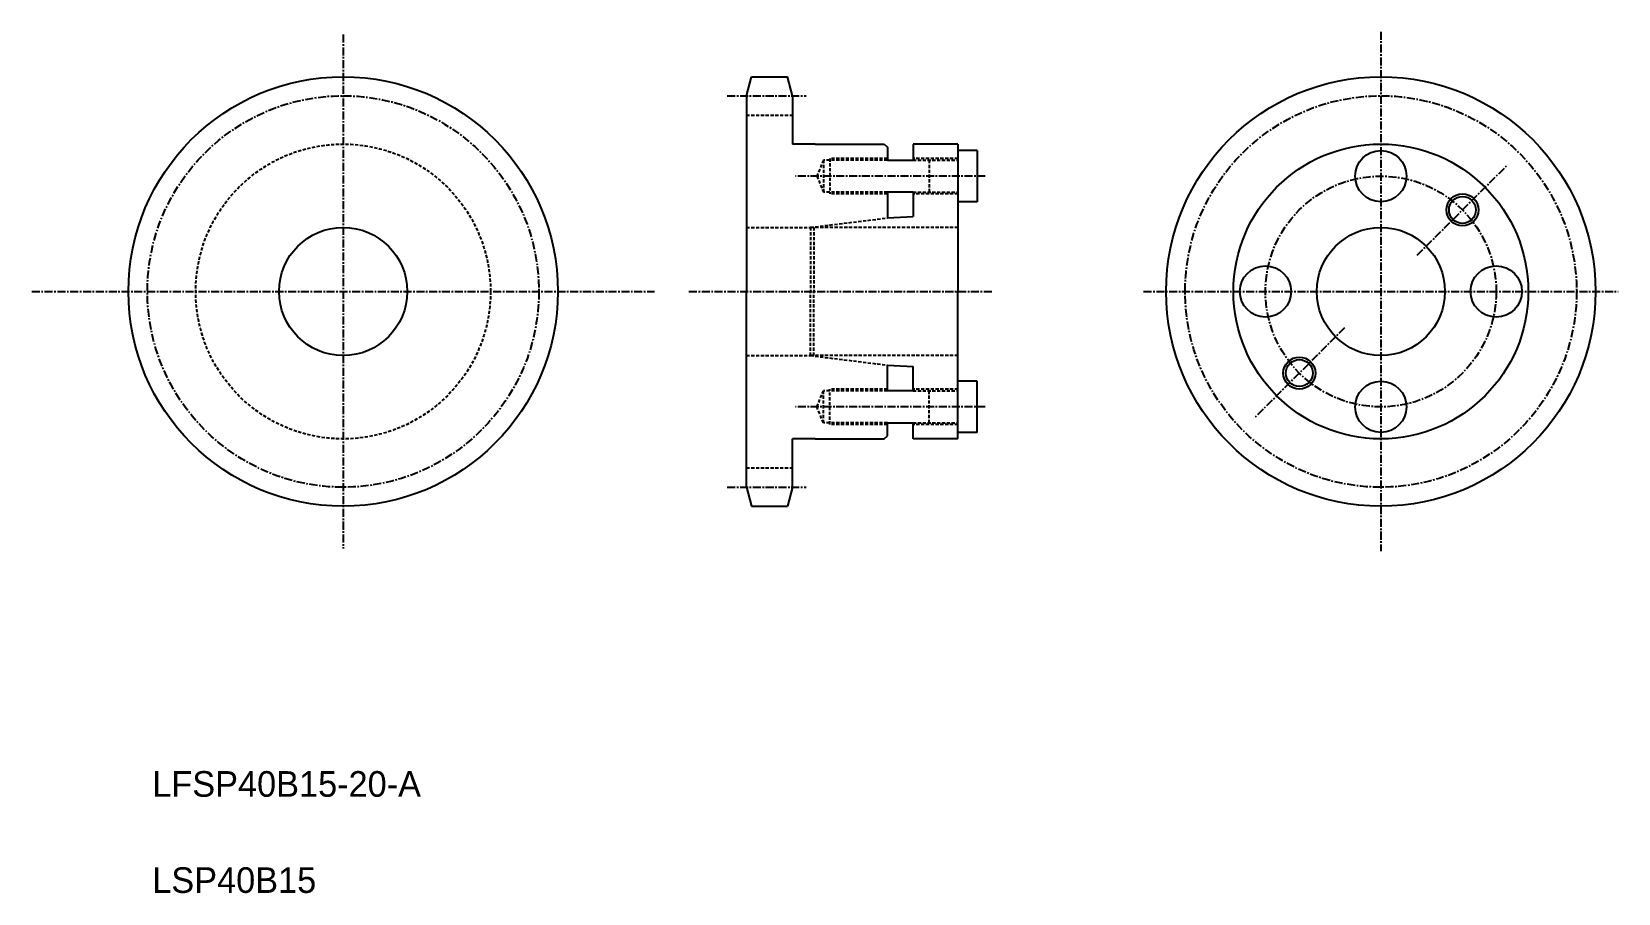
# Model space of a CAD drawing. Extents: x -393 to -146, y -15 to 120.
import ezdxf

# ---------------------------------------------------------------- set-up
doc = ezdxf.new("R2010")
doc.units = 0
doc.linetypes.add('CENTER', pattern=[2, 1.25, -0.25, 0.25, -0.25])
doc.linetypes.add('DASHED', pattern=[0.75, 0.5, -0.25])
doc.layers.get('0').update_dxf_attribs({"linetype": 'CONTINUOUS'})
doc.layers.add('CENTER', color=1, linetype='CENTER')

msp = doc.modelspace()

# ---------------------------------------------------------------- linework, layer by layer
at = {"color": 7, "linetype": 'CONTINUOUS'}
for p, q in [((-281.69, 109.55), (-280.9, 112.51)), ((-280.9, 112.51), (-275.28, 112.51)), ((-274.49, 109.55), (-275.28, 112.51)), ((-281.69, 109.55), (-281.69, 79.01)), ((-274.49, 109.55), (-274.49, 102.01)), ((-270.99, 102.01), (-274.49, 102.01)), ((-270.99, 102.01), (-260.19, 102.01)), ((-260.19, 102.01), (-259.69, 101.51)), ((-259.69, 101.51), (-259.69, 99.51)), ((-255.69, 102.01), (-255.69, 99.51)), ((-248.69, 102.01), (-255.69, 102.01)), ((-248.69, 102.01), (-248.69, 79.01)), ((-259.69, 99.51), (-255.69, 99.51)), ((-245.69, 101.01), (-248.69, 101.01)), ((-245.69, 101.01), (-245.69, 93.01)), ((-259.69, 94.51), (-259.69, 90.49)), ((-255.69, 94.51), (-259.69, 94.51)), ((-255.69, 94.51), (-255.69, 90.71)), ((-245.69, 93.01), (-248.69, 93.01)), ((-259.69, 90.49), (-255.69, 90.71)), ((-281.69, 48.47), (-281.69, 79.01)), ((-248.69, 56.01), (-248.69, 79.01)), ((-259.69, 63.51), (-259.69, 67.52)), ((-259.69, 67.52), (-255.69, 67.31)), ((-255.69, 63.51), (-255.69, 67.31)), ((-245.69, 65.01), (-248.69, 65.01)), ((-245.69, 57.01), (-245.69, 65.01)), ((-255.69, 63.51), (-259.69, 63.51)), ((-259.69, 58.51), (-255.69, 58.51)), ((-259.69, 56.51), (-259.69, 58.51)), ((-255.69, 56.01), (-255.69, 58.51)), ((-245.69, 57.01), (-248.69, 57.01)), ((-274.49, 48.47), (-274.49, 56.01)), ((-270.99, 56.01), (-274.49, 56.01)), ((-270.99, 56.01), (-260.19, 56.01)), ((-260.19, 56.01), (-259.69, 56.51)), ((-248.69, 56.01), (-255.69, 56.01)), ((-281.69, 48.47), (-280.9, 45.51)), ((-274.49, 48.47), (-275.28, 45.51)), ((-280.9, 45.51), (-275.28, 45.51))]:
    msp.add_line(p, q, dxfattribs=at)
at = {"color": 3, "linetype": 'DASHED'}
for p, q in [((-281.69, 106.51), (-274.49, 106.51)), ((-269.69, 99.51), (-270.69, 97.01)), ((-259.69, 99.51), (-269.69, 99.51)), ((-269.69, 99.51), (-269.69, 94.51)), ((-259.69, 99.76), (-268.69, 99.76)), ((-268.69, 99.76), (-268.69, 94.26)), ((-248.69, 99.76), (-255.69, 99.76)), ((-255.69, 99.51), (-248.69, 99.51)), ((-253.19, 99.51), (-253.19, 94.51)), ((-270.69, 97.01), (-269.69, 94.51)), ((-259.69, 94.51), (-269.69, 94.51)), ((-259.69, 94.26), (-268.69, 94.26)), ((-255.69, 94.51), (-248.69, 94.51)), ((-248.69, 94.26), (-255.69, 94.26)), ((-271.69, 89.01), (-259.69, 90.49)), ((-281.69, 89.01), (-271.69, 89.01)), ((-248.69, 89.01), (-271.69, 89.01)), ((-271.69, 89.01), (-271.69, 79.01)), ((-271.19, 89.01), (-271.19, 79.01)), ((-271.69, 69.01), (-271.69, 79.01)), ((-271.19, 69.01), (-271.19, 79.01)), ((-281.69, 69.01), (-271.69, 69.01)), ((-271.69, 69.01), (-259.69, 67.52)), ((-248.69, 69.01), (-271.69, 69.01)), ((-270.69, 61.01), (-269.69, 63.51)), ((-269.69, 58.51), (-269.69, 63.51)), ((-259.69, 63.51), (-269.69, 63.51)), ((-268.69, 58.26), (-268.69, 63.76)), ((-259.69, 63.76), (-268.69, 63.76)), ((-248.69, 63.76), (-255.69, 63.76)), ((-255.69, 63.51), (-248.69, 63.51)), ((-253.19, 58.51), (-253.19, 63.51)), ((-269.69, 58.51), (-270.69, 61.01)), ((-259.69, 58.51), (-269.69, 58.51)), ((-259.69, 58.26), (-268.69, 58.26)), ((-255.69, 58.51), (-248.69, 58.51)), ((-248.69, 58.26), (-255.69, 58.26)), ((-281.69, 51.51), (-274.49, 51.51))]:
    msp.add_line(p, q, dxfattribs=at)
at = {"color": 7, "linetype": 'CONTINUOUS'}
for centre, radius in [((-344.61, 79.01), 33.5), ((-182.71, 79.01), 33.5), ((-182.71, 79.01), 23), ((-182.71, 79.01), 23), ((-182.71, 97.01), 4), ((-169.98, 91.74), 2.1), ((-344.61, 79.01), 10), ((-182.71, 79.01), 10), ((-200.71, 79.01), 4), ((-164.71, 79.01), 4), ((-195.43, 66.28), 2.1), ((-182.71, 61.01), 4)]:
    msp.add_circle(centre, radius, dxfattribs=at)
at = {"color": 3, "linetype": 'DASHED'}
msp.add_circle((-344.61, 79.01), 23, dxfattribs=at)
at = {"color": 3, "linetype": 'CONTINUOUS'}
for centre in [(-169.98, 91.74), (-195.43, 66.28)]:
    msp.add_circle(centre, 2.5, dxfattribs=at)
at = {"layer": 'CENTER', "color": 1, "linetype": 'CENTER'}
for p, q in [((-344.61, 119.1), (-344.61, 38.91)), ((-182.71, 119.54), (-182.71, 38.48)), ((-284.69, 109.55), (-272.39, 109.55)), ((-244.42, 97.01), (-274.04, 97.01)), ((-177.05, 84.66), (-162.91, 98.81)), ((-393.19, 79.01), (-296.03, 79.01)), ((-290.66, 79.01), (-243.22, 79.01)), ((-219.74, 79.01), (-145.67, 79.01)), ((-188.36, 73.35), (-202.51, 59.21)), ((-244.42, 61.01), (-274.04, 61.01)), ((-284.69, 48.47), (-272.39, 48.47))]:
    msp.add_line(p, q, dxfattribs=at)
for centre, radius in [((-344.61, 79.01), 30.54), ((-182.71, 79.01), 30.54), ((-182.71, 79.01), 18)]:
    msp.add_circle(centre, radius, dxfattribs=at)

# ---------------------------------------------------------------- texts
at = {"color": 7, "linetype": 'CONTINUOUS'}
for s, p in [('LFSP40B15-20-A', (-374.39, 0.18)), ('LSP40B15', (-374.39, -14.82))]:
    msp.add_text(s, height=4, dxfattribs=at).set_placement(p)

doc.saveas('drawing.dxf')
